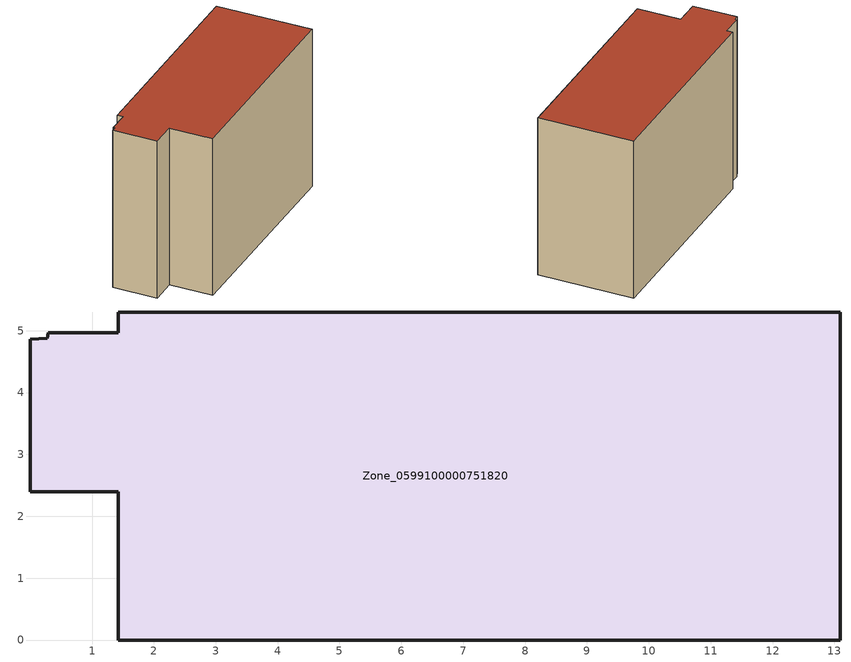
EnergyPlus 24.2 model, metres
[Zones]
Zone_0599100000751820
 floor ground (C_G): 0.29,4.97 1.42,4.97 1.42,5.3 13.1,5.3 13.1,0 1.42,0 1.42,2.4 0,2.4 0,4.86 0.27,4.87 z0
 wall outside (C_F): 0,4.86 0,2.4 1.42,2.4 1.42,0 13.1,0 13.1,5.3 1.42,5.3 1.42,4.97 0.29,4.97 0.27,4.87 0,4.86 z0:9.16
 roof outside (C_R): 0.27,4.87 0,4.86 0,2.4 1.42,2.4 1.42,0 13.1,0 13.1,5.3 1.42,5.3 1.42,4.97 0.29,4.97 z9.16
[BUILDING]
Pand.0599100000751820: North Axis=0; Terrain=City; Loads Convergence Tolerance Value=0.04; Temperature Convergence Tolerance Value=0.4; Solar Distribution=FullExterior; Maximum Number of Warmup Days=25; Minimum Number of Warmup Days=1
[Site:Location]
Rotterdam.The.Hague.AP_ZH_NLD Design_Conditions: Latitude=51.96; Longitude=4.45; Time Zone=1; Elevation=-4.5
[SITE:GROUNDTEMPERATURE:BUILDINGSURFACE]
18, 18, 18, 18, 18, 18, 18, 18, 18, 18, 18, 18
[MATERIAL] Thermal Absorptance=0.9; Solar Absorptance=0.7; Visible Absorptance=0.7
Name | Roughness | Thickness | Conductivity | Density | Specific Heat
G.TI.2006-2014 | MediumSmooth | 0.15 | 0.06 | 540 | 1210
F.TI.2006-2014 | Rough | 0.3 | 0.12 | 1920 | 840
R.TI.2006-2014 | MediumRough | 0.2 | 0.08 | 1500 | 1000
[CONSTRUCTION]
C_G: G.TI.2006-2014
C_F: F.TI.2006-2014
C_R: R.TI.2006-2014
[ZONE]
Zone_0599100000751820: Type=1; Multiplier=1; Ceiling Height=Autocalculate; Volume=Autocalculate; Floor Area=autocalculate; Part of Total Floor Area=Yes
[ZONEINFILTRATION:DESIGNFLOWRATE]
Infil_Zone_0599100000751820: Zone or ZoneList or Space or SpaceList=Zone_0599100000751820; Schedule=AlwaysOn; Design Flow Rate Calculation Method=Flow/Area; Flow Rate per Floor Area=0.0015; Constant Term Coefficient=1; Temperature Term Coefficient=0; Velocity Term Coefficient=0; Velocity Squared Term Coefficient=0
[HVACTEMPLATE:ZONE:IDEALLOADSAIRSYSTEM]
Zone_0599100000751820: Maximum Heating Supply Air Temperature=50; Minimum Cooling Supply Air Temperature=13; Maximum Heating Supply Air Humidity Ratio=0.0156; Minimum Cooling Supply Air Humidity Ratio=0.0077; Heating Limit=NoLimit; Cooling Limit=NoLimit; Dehumidification Control Type=ConstantSensibleHeatRatio; Cooling Sensible Heat Ratio=0.7; Dehumidification Setpoint=60; Humidification Control Type=None; Humidification Setpoint=30; Outdoor Air Method=None; Outdoor Air Flow Rate per Person=0.00944; Outdoor Air Flow Rate per Zone Floor Area=0; Outdoor Air Flow Rate per Zone=0; Demand Controlled Ventilation Type=None; Outdoor Air Economizer Type=NoEconomizer; Heat Recovery Type=None; Sensible Heat Recovery Effectiveness=0.7; Latent Heat Recovery Effectiveness=0.65
[ZONECONTROL:THERMOSTAT]
ThermostatControl_Zone_0599100000751820: Zone or ZoneList=Zone_0599100000751820; Control Type Schedule=DualSetpointControlType; Control 1=Thermostat_Zone_0599100000751820; Temperature Difference Between Cutout And Setpoint=0
[THERMOSTATSETPOINT:DUALSETPOINT]
Thermostat_Zone_0599100000751820: Heating Setpoint Temperature Schedule=HeatingSetpoint_Zone_0599100000751820; Cooling Setpoint Temperature Schedule=CoolingSetpoint_Zone_0599100000751820
[SCHEDULE:COMPACT]
HeatingSetpoint_Zone_0599100000751820: Through: 12/31, For: AllDays, Until: 24:00, 21
CoolingSetpoint_Zone_0599100000751820: Through: 12/31, For: AllDays, Until: 24:00, 24
DualSetpointControlType: Through: 12/31, For: AllDays, Until: 24:00, 4
AlwaysOn: Through: 12/31, For: AllDays, Until: 24:00, 1
